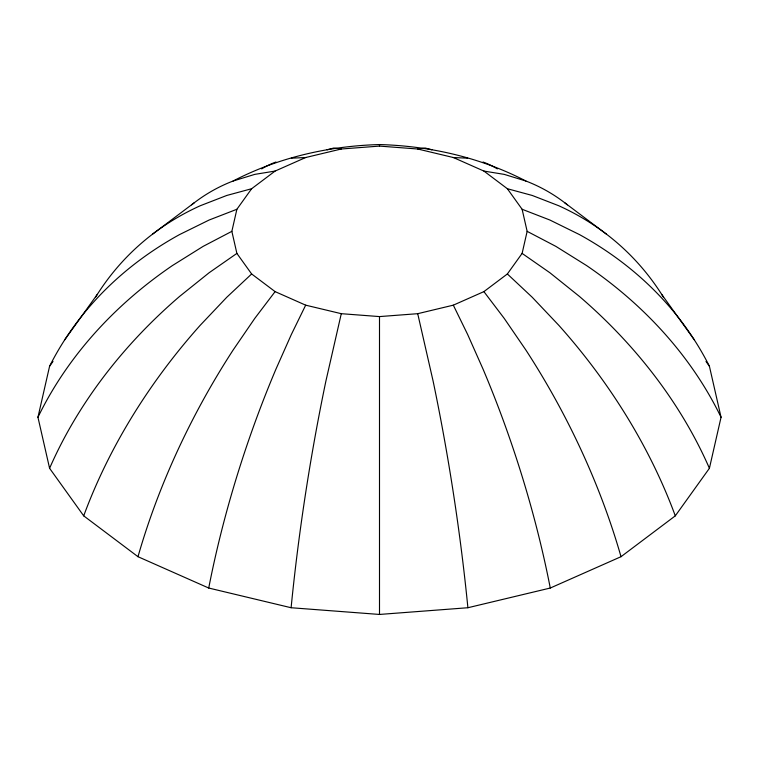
<?xml version="1.0" encoding="UTF-8"?>
<svg xmlns="http://www.w3.org/2000/svg" width="759" height="759" viewBox="0 0 759 759"><rect width="100%" height="100%" fill="white"/><g stroke="black" fill="none" stroke-linecap="round" stroke-linejoin="round"><path stroke-width="1.14" d="M706.003 361.464L709.409 366.227L721.05 417.26L709.409 468.294L675.292 515.854L621.014 556.698L550.275 588.035L467.895 607.731L379.5 614.448L291.105 607.731L208.725 588.035L137.986 556.698L83.708 515.854L49.591 468.294L37.95 417.26L49.591 366.227L52.997 361.464M231.856 231.343L236.884 209.275L251.637 188.725L275.1 171.069L305.678 157.521L341.284 149.001L379.5 146.098L417.716 149.001L453.322 157.521L483.9 171.069L507.363 188.725L522.116 209.275L527.144 231.343L522.116 253.402L507.363 273.961L483.9 291.617L453.322 305.165L417.716 313.685L379.5 316.588L341.284 313.685L305.678 305.165L275.1 291.617L251.637 273.961L236.884 253.402L231.856 231.343L203.137 246.371L172.464 265.536A464.555 379.31 0 0 0 37.95 417.26M341.284 313.685L325.915 380.99A464.555 98.177 -81.2 0 0 291.105 607.731M305.678 305.165L291.323 334.548L275.982 369.054A464.555 189.655 -71.6 0 0 208.725 588.035M64.752 339.757L97.304 294.388M275.1 291.617L254.796 318.372L233.108 350.051A464.555 268.212 -60 0 0 137.986 556.698M251.637 273.961L226.761 297.281L200.205 325.298A464.555 328.495 -45 0 0 83.708 515.854M152.587 234.123L194.228 202.795M236.884 253.402L209.142 272.728L179.522 296.475A464.555 366.388 -24.9 0 0 49.591 468.294M191.581 204.864A464.555 268.212 60 0 1 233.108 181.012C278.23 157.549 328.789 145.984 379.5 144.552C430.211 145.984 480.77 157.549 525.892 181.012A464.555 268.212 -60 0 1 567.419 204.864M236.884 209.275L209.142 220.015L179.522 234.597A464.555 366.388 24.9 0 0 49.591 366.227M233.108 181.012L254.796 174.371L275.1 171.069M251.637 188.725L226.761 195.461L200.205 205.765A464.555 328.495 45 0 0 95.473 297.31M327.053 149.779L333.856 148.014L341.284 149.001M417.716 149.001L425.144 148.014L431.947 149.779M291.323 158.185L305.678 157.521M453.322 157.521L467.677 158.185M483.9 171.069L504.204 174.371L525.892 181.012M507.363 188.725L532.239 195.461L558.795 205.765A464.555 328.495 -45 0 1 663.527 297.31M522.116 209.275L549.858 220.015L579.478 234.597A464.555 366.388 -24.9 0 1 709.409 366.227M527.144 231.343L555.863 246.371L586.536 265.536A464.555 379.31 0 0 1 721.05 417.26M522.116 253.402L549.858 272.728L579.478 296.475A464.555 366.388 24.9 0 1 709.409 468.294M564.772 202.795L606.413 234.123M507.363 273.961L532.239 297.281L558.795 325.298A464.555 328.495 45 0 1 675.292 515.854M483.9 291.617L504.204 318.372L525.892 350.051A464.555 268.212 60 0 1 621.014 556.698M661.696 294.388L694.248 339.757M453.322 305.165L467.677 334.548L483.018 369.054A464.555 189.655 71.6 0 1 550.275 588.035M417.716 313.685L433.085 380.99A464.555 98.177 81.2 0 1 467.895 607.731M379.5 144.552L379.5 146.098M379.5 316.588L379.5 614.448M261.675 168.887A464.555 189.655 71.6 0 1 275.982 162.018M483.018 162.018A464.555 189.655 -71.6 0 1 497.325 168.887"/></g></svg>
